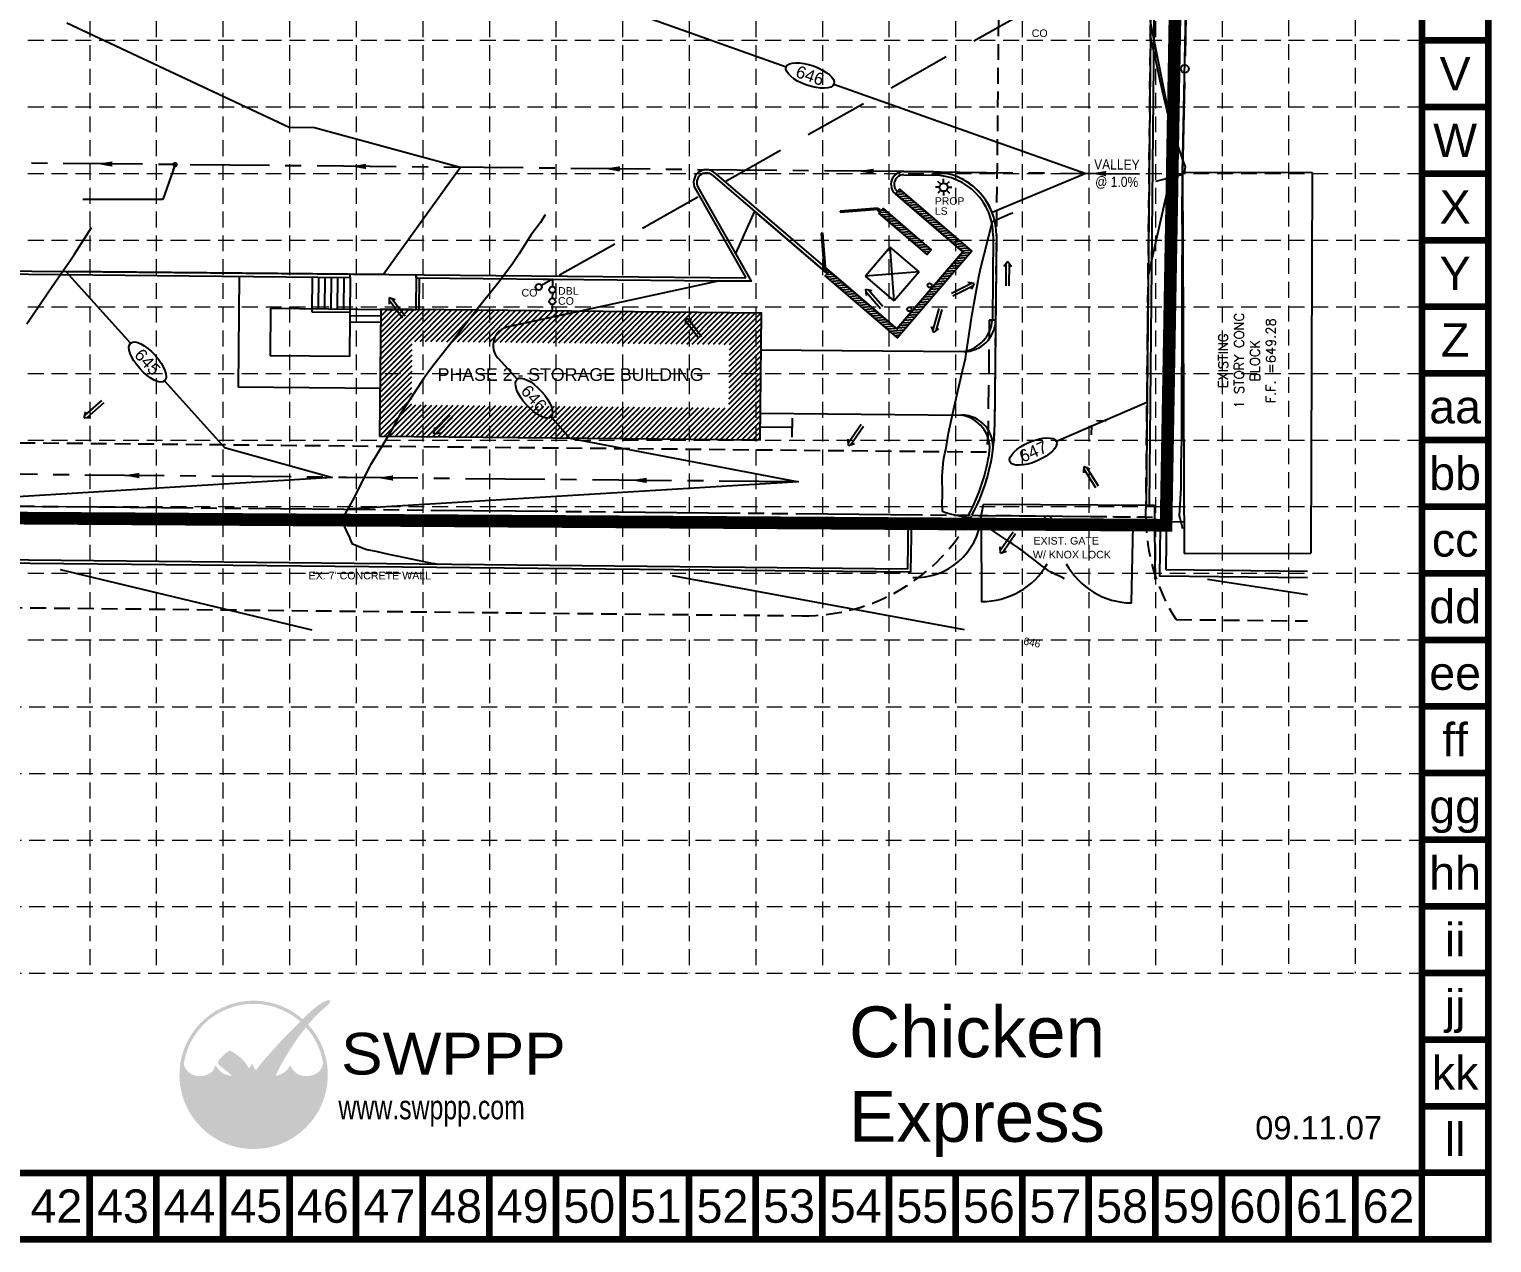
# Model space of a CAD drawing. Header units: feet. Extents: x 5061 to 5734, y 4682 to 5103.
# Drawn here: x 5503.2 to 5733.8, y 4682 to 4873.3 of the extents above; entities that cross this region are included whole.
import ezdxf
from ezdxf.enums import TextEntityAlignment as Align

# ---------------------------------------------------------------- set-up
doc = ezdxf.new("R2010")
doc.units = ezdxf.units.FT
doc.header["$LTSCALE"] = 20
doc.header["$MEASUREMENT"] = 0
for name, pattern in [('CENTER', [2, 1.25, -0.25, 0.25, -0.25]), ('DASHED', [0.75, 0.5, -0.25]), ('DASHED2', [0.375, 0.25, -0.125]), ('HIDDEN', [0.1875, 0.125, -0.0625]), ('PHANTOM', [1.4375, 1, -0.0625, 0.125, -0.0625, 0.125, -0.0625])]:
    doc.linetypes.add(name, pattern=pattern)
for name, color, linetype in [('BASE', 7, 'Continuous'), ('E-BLDG', 5, 'Continuous'), ('E-BLDG-TXT', 3, 'Continuous'), ('E-BOUNDARY', 4, 'PHANTOM'), ('E-ESMT', 2, 'HIDDEN'), ('E-FENCE', 1, 'Continuous'), ('E-PVMT', 2, 'Continuous'), ('EC', 35, 'Continuous'), ('GRID', 254, 'HIDDEN'), ('LIMITS OF DISTURBANCE', 1, 'HIDDEN'), ('LOGO', 7, 'Continuous'), ('P-BOUNDARY', 7, 'PHANTOM'), ('P-ESMT', 2, 'HIDDEN'), ('P-FIRELANE', 1, 'HIDDEN'), ('P-FITTINGS', 11, 'Continuous'), ('P-FLOW-ARROWS', 250, 'Continuous'), ('P-PVMT', 3, 'Continuous'), ('P-SANI', 14, 'DASHED'), ('P-UTIL', 2, 'Continuous'), ('P2-BLDG', 10, 'Continuous'), ('P2-BLDG-TXT', 10, 'Continuous'), ('P2-PVMT', 10, 'Continuous'), ('PC', 35, 'Continuous')]:
    doc.layers.add(name, color=color, linetype=linetype)
doc.styles.add('Bldg-Txt-.20', font='simplex.shx', dxfattribs={"height": 0.3125})
doc.styles.add('L80', font='ARIAL.TTF', dxfattribs={"height": 1.6})
doc.styles.add('LOGO1', font='ROCKEB.TTF', dxfattribs={"height": 25})
doc.styles.get("Standard").update_dxf_attribs({"font": 'ARIAL.TTF'})
doc.styles.add('TEXTM', font='arch-1.shx')
doc.dimstyles.new('TIM', dxfattribs={"dimscale": 20, "dimtxt": 0.09, "dimasz": 0.125, "dimexe": 0.18, "dimexo": 0.0625, "dimgap": 0.04, "dimtad": 1, "dimdec": 1, "dimzin": 1, "dimdsep": 46, "dimtxsty": 'L80', "dimcen": 0, "dimse1": 1, "dimse2": 1, "dimclrd": 256, "dimclrt": 256, "dimaunit": 1, "dimazin": 0, "dimtfac": 1, "dimtdec": 1, "dimtmove": 0, "dimatfit": 0, "dimfxl": 0, "dimtolj": 1, "dimtzin": 0, "dimlwd": -1, "dimarcsym": 0})

# ---------------------------------------------------------------- blocks, each defined once
blk = doc.blocks.new('df')
for p, q in [((0.001, 0.013), (0.177, 0.013)), ((0.194, 0.001), (0.153, 0.031)), ((0.194, 0.001), (0.153, -0.029)), ((0.001, -0.012), (0.177, -0.012))]:
    blk.add_line(p, q)
blk = doc.blocks.new('new logo')
at = {"layer": 'LOGO'}
h = blk.add_hatch(color=170, dxfattribs=at)
h.paths.add_polyline_path([(67.4, 44.1), (66.8, 44.7), (66.3, 45.2), (66, 45.8), (65.5, 46.4), (65.1, 47.2), (64.7, 47.9), (64.4, 48.5), (64.2, 49), (63.9, 49.6), (63.7, 50.1), (63.3, 51), (62.9, 52), (62.6, 52.8), (62.4, 53.3), (62.2, 53.7), (62.1, 54.2), (61.9, 54.7), (61.7, 55.2), (61.5, 55.7), (61.3, 56.3), (61, 56.8), (60.8, 57.4), (60.5, 57.9), (60.2, 58.5), (60, 59.1), (59.7, 59.6), (59.3, 60.2), (59, 60.8), (58.7, 61.3), (58.3, 61.9), (58, 62.4), (57.6, 62.9), (57.3, 63.4), (56.9, 63.9), (56.6, 64.3), (56.3, 64.7), (55.9, 65.1), (55.6, 65.5), (55.2, 65.9), (54.9, 66.2), (54, 66.2), (52.9, 66.3), (52, 66.5), (51.5, 66.6), (50.9, 66.8), (50.3, 67), (49.4, 67.4), (48.3, 67.9), (47.3, 68.6), (46.5, 69.3), (45.7, 70), (45, 70.8), (44.4, 71.5), (44, 72.2), (43.6, 72.7), (43.4, 72.9), (43.2, 73.2), (43.1, 73.4), (43, 73.5), (42.8, 73.7), (42.7, 73.7), (42.7, 73.8), (42.6, 73.8), (42.5, 73.7), (42.5, 73.6), (42.4, 73.5), (42.4, 73.4), (42.3, 73.2), (42.2, 72.8), (42, 72.1), (41.7, 71.5), (41.4, 70.9), (41, 70.3), (40.5, 69.8), (40, 69.2), (39.4, 68.7), (38.8, 68.2), (38.1, 67.7), (37.3, 67.3), (36.5, 66.9), (35.7, 66.6), (34.9, 66.3), (34, 66.1), (33, 66), (31.9, 65.9), (30.8, 65.9), (29.6, 65.9), (28.6, 66), (27.6, 66.1), (26.7, 66.4), (25.8, 66.7), (25, 67.1), (24.1, 67.6), (23.2, 68.2), (22.4, 68.9), (21.8, 69.5), (21.4, 69.9), (21, 70.4), (20.6, 70.9), (20.2, 71.5), (19.9, 72.1), (19.5, 72.9), (19.2, 73.8), (18.9, 74.8, -0.595729), (106.3, 106.8), (107, 107.5), (107.5, 108), (108.1, 108.6, 37.93689), (112.3, 104.5), (112.1, 104.2), (111.6, 103.7), (111.1, 103.1), (110.6, 102.5, -0.146449), (123.6, 75), (123.3, 74.5), (123.1, 74), (122.9, 73.5), (122.8, 73.1), (122.5, 72.4), (122.2, 71.7), (121.9, 71.1), (121.5, 70.5), (121.1, 70), (120.7, 69.5), (120.2, 69), (119.6, 68.6), (119, 68.1), (118.4, 67.7), (117.8, 67.4), (117.1, 67), (116.5, 66.7), (115.8, 66.5), (115, 66.3), (114.3, 66.1), (113.5, 66), (112.7, 65.9), (111.9, 65.8), (111.1, 65.8), (110.3, 65.8), (109.4, 65.9), (108.6, 66), (107.7, 66.2), (106.8, 66.4), (105.9, 66.7), (105.1, 67.1), (104.3, 67.5), (103.5, 68), (102.8, 68.6), (102.1, 69.3), (101.4, 70), (100.8, 70.7), (100.2, 71.4), (99.8, 72), (99.5, 72.5), (99.4, 72.8), (99.3, 73), (99.1, 73.2), (99, 73.4), (98.9, 73.5), (98.8, 73.6), (98.7, 73.6), (98.6, 73.6), (98.5, 73.5), (98.4, 73.4), (98.4, 73.3), (98.3, 73.2), (98.2, 73), (98.1, 72.8), (97.8, 72.4), (97.4, 71.8), (96.9, 71.1), (96.4, 70.5), (95.9, 70.1), (95.4, 69.6), (94.8, 69.1), (94.2, 68.6), (93.5, 68.2), (92.8, 67.7), (91.9, 67.3), (91, 66.9), (90.1, 66.6), (89.4, 66.4), (88.6, 66.2), (87.8, 66.1), (87.6, 65.6), (87.4, 65.1), (87.1, 64.4), (86.9, 63.8), (86.6, 63), (86.3, 62.2), (85.9, 61.3), (85.6, 60.4), (85.3, 59.5), (84.9, 58.6), (84.6, 57.7), (84.2, 56.7), (83.9, 55.8), (83.5, 54.9), (83.2, 54), (82.9, 53.2), (82.6, 52.4), (82.3, 51.6), (82.1, 51), (81.9, 50.3), (81.6, 49.8), (81.3, 48.9), (80.9, 48.1), (80.5, 47.3), (80.1, 46.6), (79.6, 45.9), (79.1, 45.4), (78.6, 44.8), (78.1, 44.3), (77.6, 43.9), (77, 43.5), (76.5, 43.1), (75.9, 42.8), (75.3, 42.6), (74.6, 42.3), (73.7, 42.1), (73, 41.9), (72.2, 41.9), (71.6, 42), (70.9, 42.2), (70.1, 42.5), (69.4, 42.8), (68.7, 43.1), (68, 43.5)])
h.paths.add_polyline_path([(71.8, 72), (70.7, 73.9), (70.1, 75.2), (69.7, 74.3), (68.7, 72.6), (67.9, 71.7), (67.9, 71.5), (68.1, 71.2), (68.3, 71), (68.4, 70.8), (68.5, 70.6), (68.7, 70.4), (68.8, 70.2), (68.9, 70.1), (69, 70), (69.1, 69.8), (69.3, 69.7), (69.4, 69.7), (69.5, 69.6), (69.6, 69.5), (69.7, 69.5), (69.8, 69.4), (69.9, 69.4), (70.1, 69.3), (70.2, 69.3), (70.3, 69.2), (70.4, 69.2), (70.5, 69.2), (70.6, 69.2), (70.8, 69.2), (70.9, 69.2), (71, 69.2), (71.1, 69.2), (71.2, 69.2), (71.3, 69.2), (71.4, 69.2), (71.5, 69.2), (71.6, 69.2), (71.7, 69.3), (71.8, 69.3), (71.9, 69.3), (72, 69.4), (72.1, 69.5), (72.2, 69.5), (72.3, 69.6), (72.5, 69.6), (72.6, 69.7), (72.7, 69.8), (72.8, 69.9), (72.9, 70), (73, 70.1), (73.1, 70.2), (73.2, 70.3), (73.3, 70.4), (72.5, 71.1)], flags=17)
blk.add_hatch(color=240, dxfattribs=at).paths.add_polyline_path([(117.7, 117.3), (118.9, 118.2), (119.8, 118.9), (120.6, 119.5), (121.3, 119.9), (121.9, 120.3), (122.4, 120.6), (122.8, 120.9), (123.1, 121.1), (123.4, 121.3), (123.7, 121.4), (124, 121.6), (124.2, 121.7), (124.4, 121.8), (124.6, 121.9), (124.8, 121.9), (125, 122), (125.2, 122.1), (125.4, 122.2), (125.6, 122.2), (125.8, 122.3), (125.9, 122.4), (126.1, 122.4), (126.3, 122.5), (126.4, 122.5), (126.6, 122.6), (126.7, 122.6), (126.8, 122.7), (126.9, 122.7), (127.1, 122.7), (127.2, 122.8), (127.3, 122.8), (127.4, 122.8), (127.5, 122.8), (127.6, 122.8), (127.7, 122.8), (127.8, 122.8), (127.9, 122.8), (128, 122.8), (128.1, 122.8), (128.1, 122.8), (128.2, 122.8), (128.3, 122.8), (128.4, 122.8), (128.4, 122.7), (128.5, 122.7), (128.5, 122.7), (128.6, 122.7), (128.6, 122.6), (128.7, 122.6), (128.7, 122.6), (128.7, 122.5), (128.7, 122.5), (128.8, 122.4), (128.8, 122.4), (128.8, 122.3), (128.8, 122.3), (128.8, 122.2), (128.8, 122.1), (128.8, 122.1), (128.8, 122), (128.8, 121.9), (128.8, 121.8), (128.8, 121.8), (128.8, 121.7), (128.8, 121.6), (128.7, 121.5), (128.7, 121.4), (128.7, 121.3), (128.6, 121.3), (128.6, 121.2), (128.5, 121.1), (128.4, 121), (128.4, 120.8), (128.3, 120.7), (128.2, 120.6), (128.1, 120.4), (128, 120.3), (127.8, 120.1), (127.7, 120), (127.6, 119.8), (127.4, 119.6), (127.3, 119.4), (127.1, 119.2), (126.8, 119), (126.6, 118.8), (126.3, 118.5), (125.9, 118.2), (125.5, 117.9), (125.1, 117.5), (124.6, 117), (124, 116.6), (123.5, 116.1), (122.9, 115.6), (122.3, 115.1), (121.7, 114.5), (121.1, 114), (120.6, 113.5), (120, 113), (119.5, 112.5), (119, 112), (118.5, 111.5), (118, 111), (117.5, 110.5), (117, 109.9), (116.5, 109.4), (116, 108.8), (115.5, 108.3), (115, 107.7), (114.5, 107.1), (114, 106.6), (113.5, 106), (113, 105.4), (112.5, 104.8), (112.1, 104.2), (111.6, 103.7), (111.1, 103.1), (110.6, 102.4), (110.1, 101.8), (109.6, 101.1), (109, 100.4), (108.5, 99.7), (107.9, 98.9), (107.3, 98.1), (106.7, 97.3), (106, 96.4), (105.4, 95.6), (104.8, 94.7), (104.2, 93.9), (103.6, 93.1), (103.1, 92.3), (102.5, 91.5), (102, 90.6), (101.4, 89.8), (100.9, 89), (100.3, 88.2), (99.8, 87.3), (99.2, 86.5), (98.6, 85.6), (98.1, 84.7), (97.5, 83.8), (96.9, 82.9), (96.4, 82), (95.9, 81.1), (95.4, 80.3), (94.9, 79.5), (94.5, 78.7), (94, 78), (93.6, 77.2), (93.2, 76.5), (92.8, 75.8), (92.4, 75), (92, 74.3), (91.6, 73.5), (91.2, 72.8), (90.8, 72), (90.4, 71.3), (90, 70.6), (89.6, 69.9), (89.3, 69.3), (89, 68.7), (88.8, 68.2), (88.5, 67.7), (88.3, 67.3), (88.1, 66.9), (88, 66.5), (87.8, 66.1), (87.6, 65.6), (87.4, 65.1), (87.1, 64.4), (86.9, 63.8), (86.6, 63), (86.3, 62.2), (85.9, 61.3), (85.6, 60.4), (85.3, 59.5), (84.9, 58.6), (84.6, 57.7), (84.2, 56.7), (83.9, 55.8), (83.5, 54.9), (83.2, 54), (82.9, 53.2), (82.6, 52.4), (82.3, 51.6), (82.1, 51), (81.9, 50.3), (81.6, 49.8), (81.4, 49.2), (81.2, 48.7), (81, 48.3), (80.8, 47.9), (80.6, 47.5), (80.4, 47.1), (80.2, 46.7), (80, 46.4), (79.7, 46.1), (79.5, 45.8), (79.2, 45.5), (79, 45.2), (78.7, 44.9), (78.5, 44.7), (78.2, 44.4), (78, 44.2), (77.7, 44), (77.4, 43.8), (77.2, 43.6), (76.9, 43.4), (76.6, 43.2), (76.3, 43), (76, 42.9), (75.7, 42.7), (75.5, 42.6), (75.2, 42.5), (74.9, 42.4), (74.6, 42.3), (74.3, 42.2), (74, 42.1), (73.8, 42.1), (73.5, 42), (73.2, 42), (73, 41.9), (72.7, 41.9), (72.5, 41.9), (72.2, 41.9), (72, 42), (71.8, 42), (71.5, 42.1), (71.3, 42.1), (71.1, 42.2), (70.8, 42.2), (70.6, 42.3), (70.4, 42.4), (70.1, 42.5), (69.9, 42.6), (69.6, 42.7), (69.4, 42.8), (69.2, 42.9), (68.9, 43), (68.7, 43.1), (68.5, 43.2), (68.2, 43.4), (68, 43.6), (67.8, 43.7), (67.6, 43.9), (67.4, 44.1), (67.2, 44.3), (67, 44.5), (66.8, 44.7), (66.6, 44.9), (66.5, 45.1), (66.3, 45.4), (66.1, 45.6), (65.9, 45.9), (65.7, 46.2), (65.4, 46.6), (65.2, 47), (65, 47.4), (64.7, 47.9), (64.4, 48.5), (64.2, 49), (63.9, 49.6), (63.7, 50.1), (63.4, 50.7), (63.2, 51.3), (63, 51.8), (62.8, 52.3), (62.6, 52.8), (62.4, 53.3), (62.2, 53.7), (62.1, 54.2), (61.9, 54.7), (61.7, 55.2), (61.5, 55.7), (61.3, 56.3), (61, 56.8), (60.8, 57.4), (60.5, 57.9), (60.2, 58.5), (60, 59.1), (59.7, 59.6), (59.3, 60.2), (59, 60.8), (58.7, 61.3), (58.3, 61.9), (58, 62.4), (57.6, 62.9), (57.3, 63.4), (56.9, 63.9), (56.6, 64.3), (56.3, 64.7), (55.9, 65.1), (55.6, 65.5), (55.2, 65.9), (54.9, 66.3), (54.5, 66.6), (54.1, 67), (53.7, 67.4), (53.3, 67.8), (52.8, 68.1), (52.4, 68.5), (51.9, 68.9), (51.4, 69.3), (50.9, 69.7), (50.5, 70), (50, 70.4), (49.5, 70.8), (49.1, 71.1), (48.7, 71.5), (48.2, 71.8), (47.8, 72.1), (47.5, 72.4), (47.1, 72.7), (46.8, 72.9), (46.6, 73.1), (46.3, 73.3), (46.1, 73.5), (45.9, 73.6), (45.7, 73.8), (45.6, 73.9), (45.5, 74), (45.3, 74.2), (45.2, 74.3), (45.1, 74.4), (45, 74.6), (45, 74.7), (44.9, 74.8), (44.8, 75), (44.8, 75.1), (44.8, 75.2), (44.7, 75.4), (44.7, 75.5), (44.7, 75.7), (44.7, 75.8), (44.7, 76), (44.7, 76.1), (44.7, 76.3), (44.8, 76.4), (44.8, 76.6), (44.9, 76.7), (44.9, 76.9), (45, 77.1), (45.1, 77.2), (45.2, 77.4), (45.3, 77.6), (45.4, 77.8), (45.6, 78), (45.7, 78.2), (45.9, 78.5), (46.1, 78.7), (46.3, 79), (46.6, 79.3), (46.8, 79.5), (47.1, 79.8), (47.3, 80.1), (47.6, 80.4), (47.9, 80.7), (48.2, 81), (48.5, 81.3), (48.8, 81.6), (49.2, 81.9), (49.5, 82.2), (49.8, 82.5), (50.1, 82.7), (50.4, 83), (50.7, 83.2), (51, 83.4), (51.2, 83.6), (51.5, 83.8), (51.7, 83.9), (51.9, 84.1), (52.1, 84.2), (52.2, 84.3), (52.4, 84.4), (52.5, 84.5), (52.7, 84.5), (52.8, 84.6), (53, 84.6), (53.1, 84.6), (53.2, 84.7), (53.3, 84.7), (53.5, 84.7), (53.6, 84.7), (53.7, 84.7), (53.8, 84.7), (54, 84.7), (54.1, 84.6), (54.2, 84.6), (54.3, 84.5), (54.5, 84.5), (54.6, 84.4), (54.7, 84.4), (54.9, 84.3), (55, 84.2), (55.2, 84.1), (55.3, 84.1), (55.5, 84), (55.7, 83.9), (55.9, 83.7), (56.1, 83.6), (56.4, 83.4), (56.7, 83.2), (57, 83), (57.3, 82.8), (57.7, 82.5), (58, 82.3), (58.4, 82), (58.8, 81.7), (59.2, 81.4), (59.6, 81.1), (60, 80.8), (60.4, 80.5), (60.8, 80.2), (61.2, 79.9), (61.5, 79.6), (61.9, 79.3), (62.3, 78.9), (62.6, 78.6), (63, 78.3), (63.3, 77.9), (63.7, 77.5), (64, 77.2), (64.3, 76.8), (64.6, 76.4), (64.9, 76), (65.2, 75.6), (65.5, 75.2), (65.8, 74.8), (66.1, 74.4), (66.4, 74), (66.7, 73.6), (66.9, 73.2), (67.2, 72.8), (67.4, 72.5), (67.6, 72.1), (67.8, 71.8), (67.9, 71.5), (68.1, 71.2), (68.3, 71), (68.4, 70.8), (68.5, 70.6), (68.7, 70.4), (68.8, 70.2), (68.9, 70.1), (69, 70), (69.1, 69.8), (69.3, 69.7), (69.4, 69.7), (69.5, 69.6), (69.6, 69.5), (69.7, 69.5), (69.8, 69.4), (69.9, 69.4), (70.1, 69.3), (70.2, 69.3), (70.3, 69.2), (70.4, 69.2), (70.5, 69.2), (70.6, 69.2), (70.8, 69.2), (70.9, 69.2), (71, 69.2), (71.1, 69.2), (71.2, 69.2), (71.3, 69.2), (71.4, 69.2), (71.5, 69.2), (71.6, 69.2), (71.7, 69.3), (71.8, 69.3), (71.9, 69.3), (72, 69.4), (72.1, 69.5), (72.2, 69.5), (72.3, 69.6), (72.5, 69.6), (72.6, 69.7), (72.7, 69.8), (72.8, 69.9), (72.9, 70), (73, 70.1), (73.1, 70.2), (73.2, 70.3), (73.3, 70.5), (73.5, 70.6), (73.6, 70.8), (73.7, 70.9), (73.9, 71.1), (74, 71.3), (74.2, 71.5), (74.3, 71.8), (74.5, 72), (74.7, 72.3), (74.9, 72.6), (75.1, 72.8), (75.3, 73.1), (75.6, 73.5), (75.8, 73.8), (76.1, 74.1), (76.4, 74.5), (76.7, 74.9), (77, 75.3), (77.3, 75.7), (77.7, 76.1), (78, 76.5), (78.4, 77), (78.8, 77.4), (79.2, 77.9), (79.6, 78.4), (80, 78.9), (80.5, 79.5), (81, 80), (81.5, 80.6), (82, 81.1), (82.5, 81.7), (83, 82.3), (83.6, 82.9), (84.1, 83.5), (84.7, 84.1), (85.2, 84.7), (85.7, 85.3), (86.2, 85.8), (86.7, 86.4), (87.2, 86.9), (87.7, 87.4), (88.1, 87.9), (88.6, 88.5), (89.1, 89), (89.5, 89.5), (90, 90.1), (90.5, 90.6), (91, 91.2), (91.5, 91.7), (92.1, 92.3), (92.6, 92.9), (93.2, 93.5), (93.8, 94.1), (94.4, 94.8), (95, 95.4), (95.6, 96), (96.3, 96.7), (96.9, 97.3), (97.6, 98), (98.2, 98.6), (98.8, 99.2), (99.4, 99.8), (100, 100.3), (100.5, 100.9), (101.1, 101.4), (101.6, 102), (102.1, 102.5), (102.7, 103.1), (103.2, 103.6), (103.7, 104.1), (104.2, 104.7), (104.8, 105.2), (105.3, 105.8), (105.9, 106.3), (106.4, 106.9), (107, 107.5), (107.5, 108), (108.1, 108.6), (108.7, 109.2), (109.3, 109.8), (109.9, 110.3), (110.4, 110.9), (111, 111.5), (111.6, 112), (112.2, 112.6), (112.8, 113.1), (113.4, 113.6), (114, 114.2), (114.6, 114.7), (115.3, 115.3), (116, 115.9), (116.8, 116.6)])
at = {"layer": 'LOGO', "style": 'LOGO1'}
for s, height, width, p in [('SWPPP', 31.32, 1.115, (137, 67)), ('www.swppp.com', 18.112, 0.77, (135, 33.4))]:
    blk.add_text(s, height=height, dxfattribs=dict(at, width=width)).set_placement(p)

msp = doc.modelspace()

# ---------------------------------------------------------------- hatches: boundary and pattern name
at = {"layer": 'P-PVMT'}
h = msp.add_hatch(dxfattribs=at)
h.set_pattern_fill('ANSI31', scale=3, angle=320, style=0)
h.paths.add_polyline_path([(5651.79, 4838.31), (5640.09, 4824.64), (5628.69, 4834.39), (5629.34, 4835.15), (5639.98, 4826.05), (5650.38, 4838.2), (5639.74, 4847.3), (5640.39, 4848.06)])
h = msp.add_hatch(dxfattribs=at)
h.set_pattern_fill('ANSI31', scale=3, angle=320, style=0)
h.paths.add_polyline_path([(5637.79, 4845.02), (5637.14, 4844.27), (5644.74, 4837.76), (5645.39, 4838.52)])
at = {"layer": 'P2-BLDG'}
h = msp.add_hatch(dxfattribs=at)
h.set_pattern_fill('_USER', scale=0.6, angle=45, style=0, pattern_type=0)
h.set_pattern_definition([(45, (0, 0), (-0.42426407, 0.42426407), [])])
h.paths.add_polyline_path([(5563.49, 4814.07), (5613.49, 4813.59), (5613.58, 4823.59), (5563.59, 4824.07)], flags=16)
h.paths.add_polyline_path([(5558.44, 4809.12), (5618.44, 4808.54), (5618.63, 4828.54), (5558.64, 4829.12)])

# ---------------------------------------------------------------- linework, layer by layer
for centre in [(5685.36, 4867.03), (5663.77, 4795.96)]:
    msp.add_circle(centre, 0.625)
at = {"layer": 'BASE', "color": 9}
msp.add_line((5722.73, 5092.02), (5722.73, 4693.02), dxfattribs=at)
at = {"layer": 'BASE', "const_width": 1.05}
for points in [[(5061.23, 4682.52), (5733.23, 4682.52), (5733.23, 5102.52), (5061.23, 5102.52)], [(5071.7, 4693.02), (5722.76, 4693), (5722.74, 5092.03), (5071.84, 5092.04)]]:
    msp.add_lwpolyline(points, close=True, dxfattribs=at)
for points in [[(5733.23, 4871.52), (5722.73, 4871.52)], [(5733.23, 4861.02), (5722.73, 4861.02)], [(5733.23, 4850.52), (5722.73, 4850.52)], [(5733.23, 4840.02), (5722.73, 4840.02)], [(5733.23, 4829.52), (5722.73, 4829.52)], [(5733.23, 4819.02), (5722.73, 4819.02)], [(5733.23, 4808.52), (5722.73, 4808.52)], [(5733.23, 4798.02), (5722.73, 4798.02)], [(5733.23, 4787.52), (5722.73, 4787.52)], [(5733.23, 4777.02), (5722.73, 4777.02)], [(5733.23, 4766.52), (5722.73, 4766.52)], [(5733.23, 4756.02), (5722.73, 4756.02)], [(5733.23, 4745.52), (5722.73, 4745.52)], [(5733.23, 4735.02), (5722.73, 4735.02)], [(5733.23, 4724.52), (5722.73, 4724.52)], [(5733.23, 4714.02), (5722.73, 4714.02)], [(5733.23, 4703.52), (5722.73, 4703.52)], [(5512.73, 4682.52), (5512.73, 4693.02)], [(5523.23, 4682.52), (5523.23, 4693.02)], [(5533.73, 4682.52), (5533.73, 4693.02)], [(5544.23, 4682.52), (5544.23, 4693.02)], [(5554.73, 4682.52), (5554.73, 4693.02)], [(5565.23, 4682.52), (5565.23, 4693.02)], [(5575.73, 4682.52), (5575.73, 4693.02)], [(5586.23, 4682.52), (5586.23, 4693.02)], [(5596.73, 4682.52), (5596.73, 4693.02)], [(5607.23, 4682.52), (5607.23, 4693.02)], [(5617.73, 4682.52), (5617.73, 4693.02)], [(5628.23, 4682.52), (5628.23, 4693.02)], [(5638.73, 4682.52), (5638.73, 4693.02)], [(5649.23, 4682.52), (5649.23, 4693.02)], [(5659.73, 4682.52), (5659.73, 4693.02)], [(5670.23, 4682.52), (5670.23, 4693.02)], [(5680.73, 4682.52), (5680.73, 4693.02)], [(5691.23, 4682.52), (5691.23, 4693.02)], [(5701.73, 4682.52), (5701.73, 4693.02)], [(5712.23, 4682.52), (5712.23, 4693.02)], [(5733.23, 4693.02), (5722.73, 4693.02)], [(5722.73, 4682.52), (5722.73, 4693.02)]]:
    msp.add_lwpolyline(points, dxfattribs=at)
at = {"layer": 'E-BLDG', "color": 253}
for p, q in [((5705.44, 4850.69), (5685.01, 4850.61)), ((5685.01, 4850.61), (5685.24, 4790.62)), ((5685.24, 4790.62), (5705.24, 4790.69))]:
    msp.add_line(p, q, dxfattribs=at)
msp.add_lwpolyline([(5705.44, 4850.69), (5705.24, 4790.69)], dxfattribs=at)
at = {"layer": 'E-BOUNDARY', "color": 7, "linetype": 'Continuous'}
for p, q in [((5682.49, 4796.36), (5682.4, 4788.1)), ((5682.4, 4788.1), (5704.72, 4787.86))]:
    msp.add_line(p, q, dxfattribs=at)
at = {"layer": 'E-ESMT', "color": 253}
for p, q in [((5651.81, 4796.66), (5679.23, 4796.39)), ((5079.63, 4786.43), (5625.06, 4780.82)), ((5683.99, 4780.22), (5704.72, 4780))]:
    msp.add_line(p, q, dxfattribs=at)
for centre, start, end in [((5625.37, 4810.82), 269.4107, 331.8265), ((5709.23, 4796.43), 180.0736, 212.7175)]:
    msp.add_arc(centre, 30, start, end, dxfattribs=at)
at = {"layer": 'E-FENCE', "color": 7}
for p, q in [((5685.01, 4850.61, 646.99), (5685.95, 4894.66, 647.38)), ((5685.83, 4889.02), (5685.4, 4869.02)), ((5685.32, 4865.03), (5685.01, 4850.61)), ((5641.77, 4796.27), (5661.77, 4795.99)), ((5641.77, 4796.27), (5685.22, 4795.65)), ((5665.77, 4795.93), (5685.22, 4795.65)), ((5652.85, 4795.15), (5642.69, 4795.24)), ((5652.85, 4795.35), (5642.7, 4795.44)), ((5681.28, 4794.88), (5677.64, 4794.91)), ((5681.28, 4795.08), (5677.65, 4795.11))]:
    msp.add_line(p, q, dxfattribs=at)
for points in [[(5642.7, 4795.44), (5642.69, 4795.04), (5642.29, 4795.05), (5642.3, 4795.45)], [(5653.25, 4795.34), (5653.24, 4794.94), (5652.84, 4794.95), (5652.85, 4795.35)], [(5677.65, 4795.11), (5677.64, 4794.71), (5677.24, 4794.71), (5677.25, 4795.11)], [(5681.68, 4795.07), (5681.68, 4794.67), (5681.28, 4794.68), (5681.28, 4795.08)]]:
    msp.add_lwpolyline(points, close=True, dxfattribs=at)
for points in [[(5653.25, 4795.34), (5653.29, 4783.06, 0.271129), (5663.68, 4789.01, 0.271129)], [(5666.68, 4789.01, 0.271659), (5676.95, 4782.85), (5677.25, 4795.11)]]:
    msp.add_lwpolyline(points, format="xyb", dxfattribs=at)
at = {"layer": 'E-PVMT', "color": 7}
for p, q in [((5653.23, 4796.2), (5653.61, 4798.39)), ((5653.61, 4798.39), (5680.6, 4798.27)), ((5680.6, 4798.27), (5680.64, 4786.53)), ((5641.77, 4796.27), (5641.65, 4788.19)), ((5642.27, 4796.27), (5642.14, 4787.69)), ((5641.65, 4788.19), (5092.98, 4793.69)), ((5642.14, 4787.69), (5092.98, 4793.19))]:
    msp.add_line(p, q, dxfattribs=at)
msp.add_lwpolyline([(5681.48, 4794.67), (5681.39, 4787.11), (5704.72, 4786.86)], dxfattribs=at)
msp.add_arc((5642.93, 4797.21), 10.35, 267.4291, 354.3778, dxfattribs=at)
at = {"layer": 'EC', "color": 35}
for p, q in [((5680.85, 4868.13, 647), (5679.89, 4872.38, 647)), ((5681.49, 4865.12, 647), (5680.85, 4868.13, 647)), ((5682.78, 4859.49, 647), (5681.49, 4865.12, 647)), ((5683.25, 4857.87, 647), (5682.78, 4859.49, 647)), ((5684.92, 4853.18, 647), (5683.25, 4857.87, 647)), ((5685.05, 4852.66, 647), (5684.92, 4853.18, 647)), ((5685.45, 4851.57, 647), (5685.05, 4852.66, 647)), ((5685.31, 4850.62, 647), (5685.45, 4851.57, 647)), ((5680.8, 4849.33, 647), (5684.93, 4850.39, 647)), ((5684.93, 4850.39, 647), (5684.9, 4843.47, 647)), ((5584.51, 4844.02, 646), (5583.77, 4842.81, 646)), ((5655.03, 4842.94, 647), (5657.42, 4844.02, 647)), ((5657.42, 4844.02, 647), (5657.87, 4844.22, 647)), ((5657.87, 4844.22, 647), (5658.32, 4844.34, 647)), ((5510.32, 4837.82, 645), (5513, 4842.04, 645)), ((5583.77, 4842.81, 646), (5582.29, 4840.81, 646)), ((5653.72, 4837.77, 647), (5655.03, 4842.94, 647)), ((5684.9, 4843.47, 647), (5684.94, 4841.37, 647)), ((5582.29, 4840.81, 646), (5580.42, 4837.85, 646)), ((5684.94, 4841.37, 647), (5684.92, 4834.03, 647)), ((5509.7, 4836.89, 645), (5510.32, 4837.82, 645)), ((5580.42, 4837.85, 646), (5579.3, 4836.13, 646)), ((5653.14, 4835.51, 647), (5653.72, 4837.77, 647)), ((5506.26, 4831.86, 645), (5508.59, 4835.29, 645)), ((5508.59, 4835.29, 645), (5509.7, 4836.89, 645)), ((5579.3, 4836.13, 646), (5577.01, 4833.13, 646)), ((5652.89, 4834.23, 647), (5653.14, 4835.51, 647)), ((5577.01, 4833.13, 646), (5573.8, 4829.14, 646)), ((5651.79, 4828.09, 647), (5652.89, 4834.23, 647)), ((5684.92, 4834.03, 647), (5684.91, 4832.25, 647)), ((5504.94, 4829.92, 645), (5506.26, 4831.86, 645)), ((5684.91, 4832.25, 647), (5684.9, 4825.43, 647)), ((5502.83, 4826.84, 645), (5504.94, 4829.92, 645)), ((5573.15, 4828.26, 646), (5569.87, 4824.05, 646)), ((5573.42, 4828.62, 646), (5573.15, 4828.26, 646)), ((5573.8, 4829.14, 646), (5573.42, 4828.62, 646)), ((5650.78, 4821.36, 647), (5651.79, 4828.09, 647)), ((5569.87, 4824.05, 646), (5566.97, 4820.39, 646)), ((5684.9, 4825.43, 647), (5684.88, 4823.1, 647)), ((5650.61, 4820.67, 647), (5650.78, 4821.36, 647)), ((5684.88, 4823.1, 647), (5684.86, 4816.99, 647)), ((5566.31, 4819.5, 646), (5565.34, 4818.15, 646)), ((5566.97, 4820.39, 646), (5566.31, 4819.5, 646)), ((5648.91, 4813.25, 647), (5650.34, 4819.45, 647)), ((5650.34, 4819.45, 647), (5650.61, 4820.67, 647)), ((5565.34, 4818.15, 646), (5563.02, 4814.65, 646)), ((5684.86, 4816.99, 647), (5684.84, 4813.94, 647)), ((5563.02, 4814.65, 646), (5561.64, 4812.48, 646)), ((5561.64, 4812.48, 646), (5559.99, 4809.52, 646)), ((5648.13, 4809.6, 647), (5648.91, 4813.25, 647)), ((5684.84, 4813.94, 647), (5684.82, 4808.62, 647)), ((5559.99, 4809.52, 646), (5556.92, 4804.48, 646)), ((5647.67, 4807, 647), (5648.13, 4809.6, 647)), ((5684.82, 4808.62, 647), (5684.76, 4804.66, 647)), ((5647.11, 4802.9, 647), (5647.35, 4805.35, 647)), ((5647.35, 4805.35, 647), (5647.54, 4806.42, 647)), ((5647.54, 4806.42, 647), (5647.67, 4807, 647)), ((5556.89, 4804.42, 646), (5554.17, 4799.01, 646)), ((5556.91, 4804.46, 646), (5556.89, 4804.42, 646)), ((5556.92, 4804.48, 646), (5556.91, 4804.46, 646)), ((5647.16, 4799.82, 647), (5647.11, 4802.9, 647)), ((5684.76, 4804.66, 647), (5684.74, 4800.94, 647)), ((5684.74, 4800.94, 647), (5684.46, 4796.58, 647)), ((5554.17, 4799.01, 646), (5552.75, 4796.47, 646)), ((5647.1, 4798.55, 647), (5647.16, 4799.82, 647)), ((5647.18, 4797.24, 647), (5647.1, 4798.55, 647)), ((5552.72, 4795.85, 646), (5552.71, 4795.23, 646)), ((5552.75, 4796.47, 646), (5552.72, 4795.85, 646)), ((5647.64, 4797.07, 647), (5647.18, 4797.24, 647)), ((5647.83, 4797, 647), (5647.64, 4797.07, 647)), ((5647.99, 4796.96, 647), (5647.83, 4797, 647)), ((5648.65, 4796.8, 647), (5647.99, 4796.96, 647)), ((5649.48, 4796.62, 647), (5648.65, 4796.8, 647)), ((5649.55, 4796.6, 647), (5649.48, 4796.62, 647)), ((5649.63, 4796.59, 647), (5649.55, 4796.6, 647)), ((5650.41, 4796.4, 647), (5649.63, 4796.59, 647)), ((5651.32, 4796.23, 647), (5650.41, 4796.4, 647)), ((5651.36, 4796.22, 647), (5651.32, 4796.23, 647)), ((5651.4, 4796.21, 647), (5651.36, 4796.22, 647)), ((5651.69, 4796.1, 647), (5651.4, 4796.21, 647)), ((5652.79, 4795.68, 647), (5651.69, 4796.1, 647)), ((5653.07, 4795.58, 647), (5652.79, 4795.68, 647)), ((5654.11, 4794.89, 647), (5653.07, 4795.58, 647)), ((5684.46, 4796.58, 647), (5684.57, 4796.26, 647)), ((5684.57, 4796.26, 647), (5684.87, 4794.98, 647)), ((5552.71, 4795.23, 646), (5552.99, 4794.61, 646)), ((5552.99, 4794.61, 646), (5553.26, 4793.98, 646)), ((5553.26, 4793.98, 646), (5553.59, 4793.42, 646)), ((5553.59, 4793.42, 646), (5553.84, 4792.73, 646)), ((5654.55, 4794.59, 647), (5654.11, 4794.89, 647)), ((5655.38, 4794.04, 647), (5654.55, 4794.59, 647)), ((5656.38, 4793.37, 647), (5655.38, 4794.04, 647)), ((5656.66, 4793.18, 647), (5656.38, 4793.37, 647)), ((5684.87, 4794.98, 647), (5684.93, 4794.69, 647)), ((5684.93, 4794.69, 647), (5684.96, 4794.56, 647)), ((5553.84, 4792.73, 646), (5554.06, 4792.21, 646)), ((5554.06, 4792.21, 646), (5555.82, 4791.49, 646)), ((5555.82, 4791.49, 646), (5556.43, 4791.29, 646)), ((5556.43, 4791.29, 646), (5557.81, 4790.99, 646)), ((5557.81, 4790.99, 646), (5559.85, 4790.52, 646)), ((5657.32, 4792.74, 647), (5656.66, 4793.18, 647)), ((5657.94, 4792.33, 647), (5657.32, 4792.74, 647)), ((5658.21, 4792.16, 647), (5657.94, 4792.33, 647)), ((5659.22, 4791.48, 647), (5658.21, 4792.16, 647)), ((5659.78, 4791.05, 647), (5659.22, 4791.48, 647)), ((5660.66, 4790.37, 647), (5659.78, 4791.05, 647)), ((5559.85, 4790.52, 646), (5561.42, 4790.21, 646)), ((5561.42, 4790.21, 646), (5563.43, 4789.77, 646)), ((5563.43, 4789.77, 646), (5566.41, 4789.18, 646)), ((5566.41, 4789.18, 646), (5567.09, 4789.04, 646)), ((5567.09, 4789.04, 646), (5567.6, 4788.94, 646)), ((5660.8, 4790.26, 647), (5660.66, 4790.37, 647)), ((5661.14, 4790, 647), (5660.8, 4790.26, 647)), ((5661.82, 4789.47, 647), (5661.14, 4790, 647)), ((5662.11, 4789.25, 647), (5661.82, 4789.47, 647)), ((5662.84, 4788.69, 647), (5662.11, 4789.25, 647)), ((5663.55, 4788.14, 647), (5662.84, 4788.69, 647)), ((5547.79, 4778.55, 279.2), (5508.15, 4788.04, 645.01)), ((5650.62, 4778.59, 322.49), (5604.62, 4787.11, 646.01)), ((5663.86, 4787.9, 647), (5663.55, 4788.14, 647)), ((5664.03, 4787.82, 647), (5663.86, 4787.9, 647)), ((5664.42, 4787.63, 647), (5664.03, 4787.82, 647)), ((5664.83, 4787.43, 647), (5664.42, 4787.63, 647)), ((5665, 4787.35, 647), (5664.83, 4787.43, 647)), ((5665.62, 4787.05, 647), (5665, 4787.35, 647)), ((5666.14, 4786.79, 647), (5665.62, 4787.05, 647)), ((5666.41, 4786.66, 647), (5666.14, 4786.79, 647)), ((5704.72, 4784.1, 557.26), (5688.92, 4786.53, 647.01))]:
    msp.add_line(p, q, dxfattribs=at)
at = {"layer": 'GRID', "color": 252, "linetype": 'HIDDEN', "lineweight": 0}
for p, q in [((5512.73, 5092.02), (5512.73, 4724.47)), ((5523.23, 5092.02), (5523.23, 4724.47)), ((5533.73, 5092.02), (5533.73, 4724.47)), ((5544.23, 5092.02), (5544.23, 4724.47)), ((5554.73, 5092.02), (5554.73, 4724.47)), ((5565.23, 5092.02), (5565.23, 4724.47)), ((5575.73, 5092.02), (5575.73, 4724.47)), ((5586.23, 5092.02), (5586.23, 4724.47)), ((5596.73, 5092.02), (5596.73, 4724.47)), ((5607.23, 5092.02), (5607.23, 4724.47)), ((5617.73, 5092.02), (5617.73, 4724.47)), ((5628.23, 5092.02), (5628.23, 4724.47)), ((5638.73, 5092.02), (5638.73, 4724.47)), ((5649.23, 5092.02), (5649.23, 4724.47)), ((5659.73, 5092.02), (5659.73, 4724.47)), ((5670.23, 5092.02), (5670.23, 4724.47)), ((5680.73, 5092.02), (5680.73, 4724.47)), ((5691.23, 5092.02), (5691.23, 4724.47)), ((5701.71, 5092.19), (5701.71, 4724.47)), ((5712.21, 5092.19), (5712.21, 4724.47)), ((5071.73, 4871.52), (5722.73, 4871.52)), ((5071.73, 4861.02), (5722.73, 4861.02)), ((5071.73, 4850.52), (5722.73, 4850.52)), ((5071.73, 4840.02), (5722.73, 4840.02)), ((5071.73, 4829.52), (5722.73, 4829.52)), ((5071.73, 4819.02), (5722.73, 4819.02)), ((5071.73, 4808.52), (5722.73, 4808.52)), ((5071.73, 4798.02), (5722.73, 4798.02)), ((5071.73, 4787.52), (5722.73, 4787.52)), ((5071.73, 4777.02), (5722.73, 4777.02)), ((5071.96, 4766.47), (5722.96, 4766.47)), ((5071.96, 4755.97), (5722.96, 4755.97)), ((5071.96, 4745.47), (5722.96, 4745.47)), ((5071.96, 4734.97), (5722.96, 4734.97)), ((5071.96, 4724.47), (5722.96, 4724.47))]:
    msp.add_line(p, q, dxfattribs=at)
at = {"layer": 'LIMITS OF DISTURBANCE', "ltscale": 3, "const_width": 2}
msp.add_lwpolyline([(5685.93, 4995.54), (5595.95, 4996.99), (5595.95, 5009.78), (5541.56, 5009.74), (5541.3, 4997.36), (5447.76, 4997.85), (5447.85, 5009.27), (5394.06, 5010.28), (5393.88, 4998.13), (5113.38, 5001.15, 0.548571), (5110.02, 4988.18), (5112.5, 4983.81), (5122.12, 4977.54), (5191.33, 4969.25), (5346.21, 4967.72), (5346.53, 4955.27), (5347.83, 4945.73), (5351.87, 4931.02), (5354.54, 4924.41), (5392.72, 4898.64), (5391.9, 4796.89), (5682.41, 4795.09)], format="xyb", close=True, dxfattribs=at)
at = {"layer": 'P-BOUNDARY'}
for p in [(5684.66, 4993.41), (5394.04, 4799.14)]:
    msp.add_line(p, (5682.49, 4796.36), dxfattribs=at)
at = {"layer": 'P-ESMT', "color": 253}
msp.add_line((5404.14, 4809.04), (5655.07, 4806.63), dxfattribs=at)
at = {"layer": 'P-FIRELANE', "color": 7}
msp.add_lwpolyline([(5441.69, 4995.75), (5420.06, 4995.96, -0.308325), (5417.93, 4984.9, -0.200557), (5396.5, 4976.18), (5395.73, 4976.19), (5395.5, 4952.19), (5626.71, 4949.97, -0.414214), (5656.42, 4919.68), (5655.36, 4810.53, -0.121111), (5651.81, 4796.66), (5679.23, 4796.39), (5680.41, 4919.45, 0.414214), (5626.94, 4973.97), (5593.06, 4974.29, -0.208673), (5571.16, 4984.1, -0.286585), (5569.26, 4994.52), (5547.47, 4994.73), (5546.61, 4992.8, -0.298808), (5518.92, 4975.01), (5470.05, 4975.48, -0.299186), (5442.68, 4993.84), (5441.84, 4995.82)], format="xyb", close=True, dxfattribs=at)
at = {"layer": 'P-FITTINGS', "color": 7}
for p, q in [((5584.18, 4833.87), (5587.18, 4833.84)), ((5585.68, 4833.86), (5585.67, 4832.7)), ((5585.66, 4831.7), (5585.65, 4830.88)), ((5585.64, 4829.88), (5585.63, 4828.86)), ((5623.47, 4811.99), (5623.44, 4808.99)), ((5623.46, 4810.49), (5618.46, 4810.54)), ((5670.68, 4809.34), (5670.69, 4810.84)), ((5671.45, 4811.58), (5672.95, 4811.57))]:
    msp.add_line(p, q, dxfattribs=at)
at = {"layer": 'P-PVMT', "color": 7}
for p, q in [((5680.41, 4919.45), (5679.25, 4798.28)), ((5680.91, 4919.44), (5679.75, 4798.27)), ((5610.9, 4850.26), (5629.01, 4834.77)), ((5611.23, 4850.64), (5629.34, 4835.15)), ((5641.06, 4850.82), (5645.75, 4850.78)), ((5641.06, 4850.32), (5645.75, 4850.28)), ((5608.19, 4848.14), (5616.14, 4834.06)), ((5608.62, 4848.39), (5617, 4833.55)), ((5637, 4845.05), (5631.02, 4844.59)), ((5631.02, 4844.59), (5631.03, 4844.42)), ((5631.03, 4844.42), (5637.01, 4844.89)), ((5637.01, 4844.89), (5637, 4845.05)), ((5628.24, 4841.16), (5628.08, 4841.15)), ((5628.54, 4835.16), (5628.08, 4841.15)), ((5628.24, 4841.16), (5628.71, 4835.18)), ((5655.16, 4840.69), (5655.03, 4827.41)), ((5655.66, 4840.68), (5655.36, 4810.53)), ((5638.91, 4838.92), (5635.01, 4834.36)), ((5639.57, 4830.46), (5638.91, 4838.92)), ((5643.47, 4835.02), (5638.91, 4838.92)), ((5449.57, 4835.17), (5553.78, 4834.16)), ((5449.87, 4835.66), (5616.14, 4834.06)), ((5628.71, 4835.18), (5628.54, 4835.16)), ((5643.47, 4835.02), (5635.01, 4834.36)), ((5643.47, 4835.02), (5639.57, 4830.46)), ((5553.78, 4834.16), (5553.78, 4834.66)), ((5564.17, 4834.06), (5564.18, 4834.56)), ((5564.17, 4834.06), (5617, 4833.55)), ((5639.57, 4830.46), (5635.01, 4834.36))]:
    msp.add_line(p, q, dxfattribs=at)
for points in [[(5651.79, 4838.31), (5640.09, 4824.64), (5628.69, 4834.39), (5629.34, 4835.15), (5639.98, 4826.05), (5650.38, 4838.2), (5639.74, 4847.3), (5640.39, 4848.06)], [(5637.14, 4844.27), (5637.79, 4845.02), (5645.39, 4838.52), (5644.74, 4837.76)]]:
    msp.add_lwpolyline(points, close=True, dxfattribs=at)
at = {"layer": 'P-PVMT', "color": 7, "linetype": 'DASHED2', "ltscale": 0.75, "flags": 128}
msp.add_lwpolyline([(5655.53, 4827.41), (5654.53, 4827.42), (5654.36, 4810.54, -0.031365), (5654.1, 4806.92), (5655.09, 4806.78)], format="xyb", dxfattribs=at)
at = {"layer": 'P-PVMT', "color": 7}
for centre, radius in [((5637.14, 4844.78), 0.167), ((5628.83, 4835.07), 0.167), ((5645.14, 4832.89), 0.333), ((5641.93, 4829.14), 0.333)]:
    msp.add_circle(centre, radius, dxfattribs=at)
for centre, radius, start, end in [((5609.93, 4849.12), 2, 49.4486, 209.4486), ((5609.93, 4849.12), 1.5, 49.4486, 209.4486), ((5641.04, 4848.82), 2, 89.4486, 229.4486), ((5641.04, 4848.82), 1.5, 89.4486, 229.4486), ((5645.66, 4840.78), 10, 359.4486, 89.4486), ((5645.66, 4840.78), 9.5, 359.4486, 89.4486), ((5625.37, 4810.82), 30, 331.8265, 359.4486), ((5625.37, 4810.82), 29.5, 331.3172, 352.2625)]:
    msp.add_arc(centre, radius, start, end, dxfattribs=at)
at = {"layer": 'P-SANI'}
for p, q in [((5660.82, 4876.28), (5585.68, 4833.86)), ((5585.68, 4833.86), (5583.94, 4832.87))]:
    msp.add_line(p, q, dxfattribs=at)
at = {"layer": 'P-UTIL', "color": 7}
for p, q in [((5646.89, 4848.83), (5646.43, 4849.29)), ((5647.35, 4849.02), (5647.35, 4849.68)), ((5647.81, 4848.83), (5648.27, 4849.29)), ((5646.7, 4848.37), (5646.05, 4848.37)), ((5646.89, 4847.91), (5646.43, 4847.45)), ((5647.35, 4847.72), (5647.35, 4847.07)), ((5647.81, 4847.91), (5648.27, 4847.45)), ((5648, 4848.37), (5648.65, 4848.37))]:
    msp.add_line(p, q, dxfattribs=at)
for centre, radius in [((5647.35, 4848.37), 0.65), ((5583.51, 4832.63), 0.5), ((5585.67, 4832.2), 0.5), ((5585.65, 4830.38), 0.5)]:
    msp.add_circle(centre, radius, dxfattribs=at)
at = {"layer": 'P2-BLDG', "color": 7}
msp.add_lwpolyline([(5558.44, 4809.12), (5618.44, 4808.54), (5618.63, 4828.54), (5558.64, 4829.12)], close=True, dxfattribs=at)
at = {"layer": 'P2-PVMT', "color": 7}
for p, q in [((5536.28, 4834.33), (5536.11, 4816.83)), ((5547.78, 4834.22), (5547.73, 4828.72)), ((5548.78, 4834.21), (5548.73, 4829.21)), ((5549.78, 4834.2), (5549.73, 4829.2)), ((5550.78, 4834.19), (5550.73, 4829.19)), ((5551.78, 4834.18), (5551.73, 4829.18)), ((5552.78, 4834.17), (5552.73, 4829.17)), ((5553.78, 4834.16), (5553.66, 4821.66)), ((5564.18, 4834.56), (5564.12, 4829.06)), ((5564.67, 4834.06), (5564.62, 4829.06)), ((5541.23, 4829.28), (5541.16, 4821.78)), ((5541.23, 4829.28), (5564.12, 4829.06)), ((5547.73, 4828.72), (5553.73, 4828.66)), ((5553.72, 4828.16), (5558.63, 4828.12)), ((5553.71, 4827.16), (5558.62, 4827.12)), ((5553.66, 4821.66), (5541.16, 4821.78)), ((5618.58, 4822.76), (5650.48, 4822.45)), ((5558.52, 4816.62), (5536.11, 4816.83)), ((5618.48, 4812.76), (5650.19, 4812.46))]:
    msp.add_line(p, q, dxfattribs=at)
for centre, radius, start, end in [((5650.53, 4827.45), 5, 269.4486, 359.4486), ((5649.55, 4827.87), 5.49, 279.7028, 355.22), ((5650.14, 4807.46), 5, 352.2625, 89.4486), ((5649.27, 4807.2), 5.34, 356.255, 80.1415)]:
    msp.add_arc(centre, radius, start, end, dxfattribs=at)
at = {"layer": 'PC', "color": 35}
for p, q in [((5544.19, 4857.76), (5509.12, 4874.2)), ((5548.19, 4857.72), (5544.19, 4857.76)), ((5571.13, 4851.5), (5548.19, 4857.72)), ((5558.98, 4834.61), (5571.13, 4851.5)), ((5558.98, 4834.61), (5508.98, 4835.09)), ((5508.98, 4835.09), (5519.17, 4823.79)), ((5612, 4833.6), (5578.69, 4826.36)), ((5577.1, 4821.42), (5580.09, 4818.1)), ((5585.45, 4812.15), (5588.44, 4808.83)), ((5588.44, 4808.83), (5624.47, 4801.92)), ((5551.01, 4802.63, 241.9), (5480.51, 4798.31))]:
    msp.add_line(p, q, dxfattribs=at)
at = {"layer": 'PC', "color": 35, "linetype": 'CENTER', "ltscale": 0.5}
for p, q in [((5641.06, 4850.82), (5439.06, 4852.77)), ((5645.75, 4850.78), (5679.75, 4850.45))]:
    msp.add_line(p, q, dxfattribs=at)
at = {"layer": 'PC', "color": 35}
for points in [[(5683.25, 4857.87), (5679.98, 4874.45), (5680.41, 4919.45, 0.191867), (5665.98, 4956.72, 0.191867)], [(5630.06, 4864.63), (5669.75, 4850.55), (5654.98, 4844.39), (5654.98, 4844.39, 0.307147), (5645.75, 4850.78), (5641.06, 4850.82, 0.700208), (5639.74, 4847.3), (5650.38, 4838.2), (5639.98, 4826.05), (5629.34, 4835.15), (5629.01, 4834.77), (5617.54, 4844.58), (5614.54, 4837.91), (5617, 4833.55), (5612, 4833.6)]]:
    msp.add_lwpolyline(points, format="xyb", dxfattribs=at)
for points in [[(5622.52, 4867.3), (5599.79, 4875.37)], [(5683.08, 4849.92), (5679.6, 4834.45), (5679.4, 4814.45), (5665.15, 4808.29)], [(5524.52, 4817.85), (5533.99, 4807.34), (5551.01, 4802.63)], [(5624.47, 4801.92), (5553.38, 4797.61)]]:
    msp.add_lwpolyline(points, dxfattribs=at)
at = {"layer": 'PC', "color": 35, "linetype": 'CENTER', "ltscale": 0.5, "elevation": 646, "flags": 128}
msp.add_lwpolyline([(5624.47, 4801.92), (5553.21, 4802.61), (5479.05, 4803.32), (5404.09, 4804.04)], dxfattribs=at)
at = {"layer": 'PC', "color": 35}
msp.add_arc((5579.32, 4823.43), 3, 102.2663, 222.0196, dxfattribs=at)
for centre, major_axis in [((5626.29, 4865.97), (-3.77, 1.34)), ((5521.85, 4820.82), (-2.68, 2.97)), ((5582.77, 4815.12), (-2.68, 2.97)), ((5661.47, 4806.7), (-3.67, -1.59))]:
    msp.add_ellipse(centre, major_axis=major_axis, ratio=0.4, dxfattribs=at)
for points in [[(5516.31, 4851.61), (5513.81, 4852.05), (5516.32, 4852.44)], [(5556.31, 4851.22), (5553.81, 4851.66), (5556.31, 4852.06)], [(5596.3, 4850.84), (5593.81, 4851.28), (5596.31, 4851.67)], [(5636.3, 4850.45), (5633.81, 4850.89), (5636.31, 4851.29)], [(5672.96, 4850.1), (5670.47, 4850.54), (5672.97, 4850.93)], [(5520.54, 4802.5, 646), (5518.04, 4802.95, 646), (5520.55, 4803.34, 646)], [(5560.52, 4802.12, 646), (5558.02, 4802.56, 646), (5560.53, 4802.95, 646)], [(5600.51, 4801.74, 646), (5598.01, 4802.18, 646), (5600.52, 4802.57, 646)]]:
    msp.add_solid(points, dxfattribs=at)

# ---------------------------------------------------------------- block references
at = {"layer": 'GRID', "ltscale": 500, "xscale": 0.2100000000000364, "yscale": 0.2100000000000364, "zscale": 0.2099999999998374}
msp.add_blockref('new logo', (5523.59, 4694.44), dxfattribs=at)
at = {"layer": 'P-FLOW-ARROWS', "color": 7, "xscale": 20, "yscale": 20, "zscale": 20}
for p, rotation in [((5657.45, 4832.79), 89.71608751332552), ((5637.58, 4829.37), 130.6449474628432), ((5648.69, 4831.45), 26.28479507505428), ((5562.27, 4827.88), 127.1401259081852), ((5609, 4824.65), 127.1401259081852), ((5646.84, 4829.2), 253.7665601046167), ((5514.78, 4814.57), 221.2334118046129), ((5569.71, 4812.27), 225.4948704901396), ((5634.53, 4810.84), 235.4286118379296), ((5671.55, 4801.11), 122.490883622443), ((5658.49, 4793.88), 235.4286118379296)]:
    msp.add_blockref('df', p, dxfattribs=dict(at, rotation=rotation))

# ---------------------------------------------------------------- texts
at = {"insert": (5652.61, 4719.24), "char_height": 8, "width": 70.1675, "attachment_point": 2}
msp.add_mtext('Chicken Express', dxfattribs=at)
at = {"layer": 'BASE'}
for s, p in [('V', (5727.98, 4866.27)), ('W', (5727.98, 4855.77)), ('X', (5727.98, 4845.27)), ('Y', (5727.98, 4834.77)), ('Z', (5727.98, 4824.27)), ('aa', (5727.98, 4813.77)), ('bb', (5727.98, 4803.27)), ('cc', (5727.98, 4792.77)), ('dd', (5727.98, 4782.27)), ('ee', (5727.98, 4771.77)), ('ff', (5727.98, 4761.27)), ('gg', (5727.98, 4750.77)), ('hh', (5727.98, 4740.27)), ('ii', (5727.98, 4729.77)), ('jj', (5727.98, 4719.27)), ('kk', (5727.98, 4708.77)), ('ll', (5727.98, 4698.27)), ('42', (5507.48, 4687.77)), ('43', (5517.98, 4687.77)), ('44', (5528.48, 4687.77)), ('45', (5538.98, 4687.77)), ('46', (5549.48, 4687.77)), ('47', (5559.98, 4687.77)), ('48', (5570.48, 4687.77)), ('49', (5580.98, 4687.77)), ('50', (5591.48, 4687.77)), ('51', (5601.98, 4687.77)), ('52', (5612.48, 4687.77)), ('53', (5622.98, 4687.77)), ('54', (5633.48, 4687.77)), ('55', (5643.98, 4687.77)), ('56', (5654.48, 4687.77)), ('57', (5664.98, 4687.77)), ('58', (5675.48, 4687.77)), ('59', (5685.98, 4687.77)), ('60', (5696.48, 4687.77)), ('61', (5706.98, 4687.77)), ('62', (5717.48, 4687.77))]:
    msp.add_text(s, height=5.25, dxfattribs=at).set_placement(p, align=Align.MIDDLE_CENTER)
msp.add_text('09.11.07', height=3.675, dxfattribs=at).set_placement((5706.46, 4698.28), align=Align.CENTER)
at = {"layer": 'E-BLDG-TXT', "color": 7, "insert": (5699.67, 4821.01), "char_height": 1.5, "width": 20.5376, "attachment_point": 8, "rotation": 90, "style": 'Bldg-Txt-.20'}
msp.add_mtext('EXISTING\\P1 STORY CONC BLOCK\\PF.F. =649.28', dxfattribs=at)
at = {"layer": 'E-PVMT', "color": 7}
for s, p in [('EXIST. GATE', (5661.5, 4792.04)), ('W/ KNOX LOCK', (5661.42, 4789.86)), ("EX. 7' CONCRETE WALL", (5547.24, 4786.56))]:
    msp.add_text(s, height=1.2, dxfattribs=at).set_placement(p)
at = {"layer": 'EC', "color": 35, "style": 'TEXTM'}
msp.add_text('646', height=1.2, rotation=348.5324, dxfattribs=at).set_placement((5661.28, 4776.61, 247.52), align=Align.MIDDLE_CENTER)
at = {"layer": 'P-UTIL', "color": 7}
for s, p in [('CO', (5661.23, 4872.04)), ('DBL', (5586.55, 4831.42)), ('CO', (5580.8, 4831.14)), ('CO', (5586.55, 4829.84))]:
    msp.add_text(s, height=1.2, dxfattribs=at).set_placement(p)
for s, p in [('PROP', (5645.97, 4845.61)), ('LS', (5645.97, 4844.03))]:
    msp.add_text(s, height=1.171, rotation=360, dxfattribs=at).set_placement(p)
at = {"layer": 'P2-BLDG-TXT', "color": 7, "insert": (5588.54, 4818.83), "char_height": 2, "width": 74.8206, "attachment_point": 5, "line_spacing_factor": 0.85}
msp.add_mtext('PHASE 2 - STORAGE BUILDING', dxfattribs=at)
at = {"layer": 'PC', "color": 35, "style": 'L80'}
for s, rotation, p in [('646', 340.4667, (5626.29, 4865.97)), ('645', 312.0196, (5521.85, 4820.82)), ('646', 312.0196, (5582.77, 4815.12)), ('647', 23.3748, (5661.47, 4806.7))]:
    msp.add_text(s, height=1.92, rotation=rotation, dxfattribs=at).set_placement(p, align=Align.MIDDLE_CENTER)
at = {"layer": 'PC', "color": 35, "style": 'L80', "width": 0.85}
for s, p in [('VALLEY', (5674.65, 4851.15)), ('@ 1.0%', (5674.62, 4848.42))]:
    msp.add_text(s, height=1.6, rotation=359.4486, dxfattribs=at).set_placement(p, align=Align.CENTER)

# ---------------------------------------------------------------- leaders
at = {"layer": 'PC', "color": 35}
msp.add_leader([(5526.18, 4851.93), (5524.25, 4846.43), (5511.63, 4846.43)], dimstyle='TIM', override={"dimasz": 0.042, "dimgap": 0.04, "dimtad": 0, "dimldrblk": 'Dot'}, dxfattribs=at)

doc.saveas('drawing.dxf')
